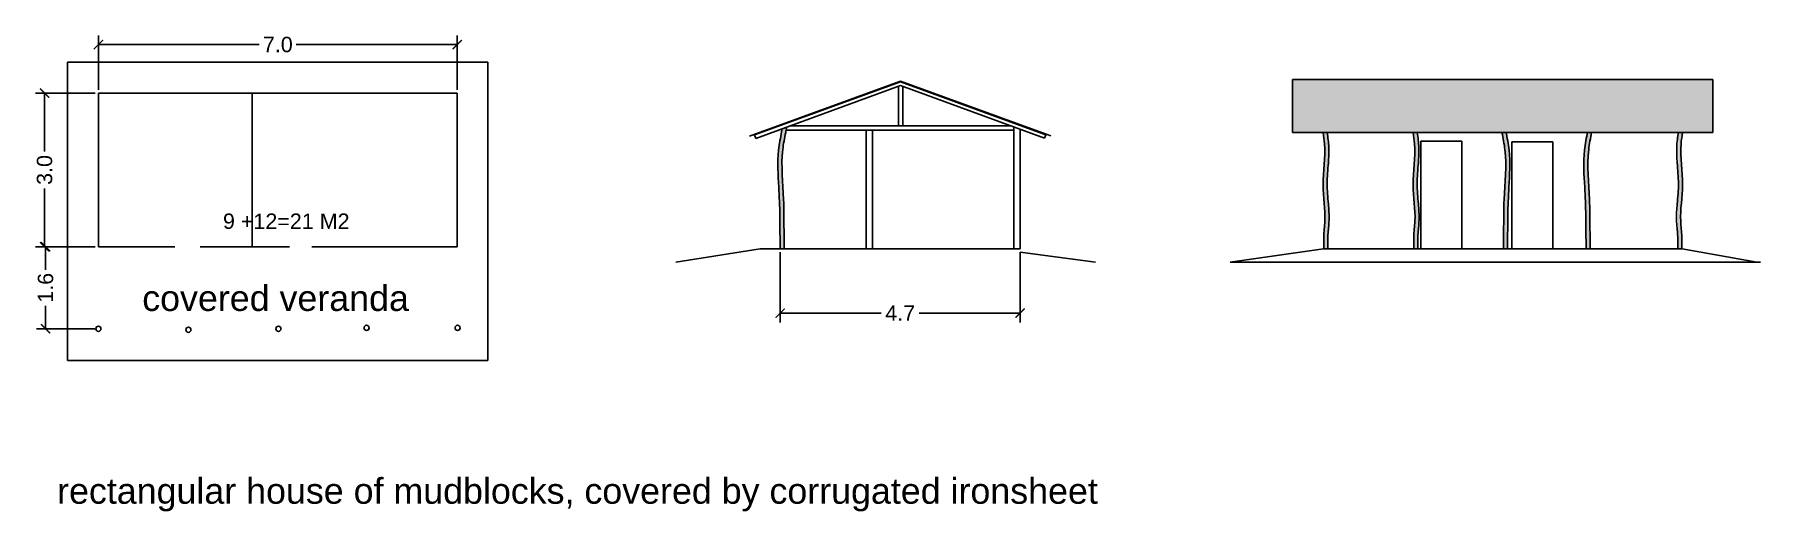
# Model space of a CAD drawing. Header units: inches. Extents: x 0.8 to 34.4, y 4.3 to 13.6.
import ezdxf

# ---------------------------------------------------------------- set-up
doc = ezdxf.new("R2010")
doc.units = ezdxf.units.IN
doc.header["$MEASUREMENT"] = 0
doc.linetypes.add('ACAD_ISO03W100', pattern=[30, 12, -18])
doc.layers.add('dimensions', color=10, linetype='Continuous')
doc.layers.add('roffcontour', color=150, linetype='Continuous')
doc.styles.get("Standard").update_dxf_attribs({"font": 'ARIAL.TTF'})
doc.dimstyles.get("Standard").update_dxf_attribs({"dimtxt": 0.3, "dimasz": 0.18, "dimexe": 0.18, "dimexo": 0.0625, "dimgap": 0.09, "dimtad": 0, "dimtoh": 1, "dimdec": 1, "dimzin": 0, "dimdsep": 46, "dimtxsty": 'Standard', "dimblk": 'ARCHTICK', "dimcen": 0.09, "dimadec": 0, "dimazin": 0, "dimtfac": 1, "dimtdec": 1, "dimtofl": 0, "dimtmove": 0, "dimatfit": 3, "dimldrblk": 'ARCHTICK', "dimfxl": 1, "dimtolj": 1, "dimtzin": 0, "dimarcsym": 0})

# ---------------------------------------------------------------- blocks, each defined once
blk = doc.blocks.new('_ArchTick')
at = {"color": 0, "linetype": 'ByBlock', "const_width": 0.15}
blk.add_lwpolyline([(-0.5, -0.5), (0.5, 0.5)], dxfattribs=at)
blk = doc.blocks.new('*D5')
at = {"layer": 'Defpoints', "color": 0, "transparency": 16777216}
for p in [(8.997, 13.451), (1.997, 12.505), (8.997, 12.505)]:
    blk.add_point(p, dxfattribs=at)
at = {"layer": 'dimensions', "color": 0, "lineweight": -2, "transparency": 16777216}
for p, q in [((1.997, 12.567), (1.997, 13.631)), ((8.997, 12.567), (8.997, 13.631)), ((1.997, 13.451), (5.135, 13.451)), ((8.997, 13.451), (5.858, 13.451))]:
    blk.add_line(p, q, dxfattribs=at)
at = {"layer": 'dimensions', "color": 0, "lineweight": -2, "transparency": 16777216, "xscale": 0.18, "yscale": 0.18, "zscale": 0.18, "rotation": 180}
blk.add_blockref('_ArchTick', (1.997, 13.451), dxfattribs=at)
at = {"layer": 'dimensions', "color": 0, "lineweight": -2, "transparency": 16777216, "xscale": 0.18, "yscale": 0.18, "zscale": 0.18}
blk.add_blockref('_ArchTick', (8.997, 13.451), dxfattribs=at)
at = {"layer": 'dimensions', "color": 0, "transparency": 16777216, "insert": (5.497, 13.451), "char_height": 0.3, "attachment_point": 5}
blk.add_mtext('\\A1;7.0', dxfattribs=at)
blk = doc.blocks.new('*D6')
at = {"layer": 'Defpoints', "color": 0, "linetype": 'ACAD_ISO03W100', "transparency": 16777216}
for p in [(0.947, 12.505), (1.997, 12.505), (1.997, 9.505)]:
    blk.add_point(p, dxfattribs=at)
at = {"layer": 'dimensions', "color": 0, "linetype": 'ACAD_ISO03W100', "lineweight": -2, "transparency": 16777216}
for p, q in [((1.934, 12.505), (0.767, 12.505)), ((0.947, 12.505), (0.947, 11.367)), ((0.947, 9.505), (0.947, 10.642)), ((1.934, 9.505), (0.767, 9.505))]:
    blk.add_line(p, q, dxfattribs=at)
at = {"layer": 'dimensions', "color": 0, "linetype": 'ACAD_ISO03W100', "lineweight": -2, "transparency": 16777216, "xscale": 0.18, "yscale": 0.18, "zscale": 0.18}
for p, rotation in [((0.947, 12.505), 90), ((0.947, 9.505), 270)]:
    blk.add_blockref('_ArchTick', p, dxfattribs=dict(at, rotation=rotation))
at = {"layer": 'dimensions', "color": 0, "linetype": 'ACAD_ISO03W100', "transparency": 16777216, "insert": (0.947, 11.005), "char_height": 0.3, "attachment_point": 5, "rotation": 90}
blk.add_mtext('\\A1;3.0', dxfattribs=at)
blk = doc.blocks.new('*D7')
at = {"layer": 'Defpoints', "color": 0, "linetype": 'ACAD_ISO03W100', "transparency": 16777216}
for p in [(1.997, 9.505), (0.966, 7.905), (1.997, 7.905)]:
    blk.add_point(p, dxfattribs=at)
at = {"layer": 'dimensions', "color": 0, "linetype": 'ACAD_ISO03W100', "lineweight": -2, "transparency": 16777216}
for p, q in [((1.934, 9.505), (0.786, 9.505)), ((0.966, 9.505), (0.966, 9.054)), ((0.966, 7.905), (0.966, 8.356)), ((1.934, 7.905), (0.786, 7.905))]:
    blk.add_line(p, q, dxfattribs=at)
at = {"layer": 'dimensions', "color": 0, "linetype": 'ACAD_ISO03W100', "lineweight": -2, "transparency": 16777216, "xscale": 0.18, "yscale": 0.18, "zscale": 0.18}
for p, rotation in [((0.966, 9.505), 90), ((0.966, 7.905), 270)]:
    blk.add_blockref('_ArchTick', p, dxfattribs=dict(at, rotation=rotation))
at = {"layer": 'dimensions', "color": 0, "linetype": 'ACAD_ISO03W100', "transparency": 16777216, "insert": (0.966, 8.705), "char_height": 0.3, "attachment_point": 5, "rotation": 90}
blk.add_mtext('\\A1;1.6', dxfattribs=at)
blk = doc.blocks.new('*D8')
at = {"layer": 'Defpoints', "color": 0, "transparency": 16777216}
for p in [(15.299, 9.464), (19.979, 9.464), (19.979, 8.211)]:
    blk.add_point(p, dxfattribs=at)
at = {"layer": 'dimensions', "color": 0, "lineweight": -2, "transparency": 16777216}
for p, q in [((15.299, 9.402), (15.299, 8.031)), ((19.979, 9.402), (19.979, 8.031)), ((15.299, 8.211), (17.27, 8.211)), ((19.979, 8.211), (18.008, 8.211))]:
    blk.add_line(p, q, dxfattribs=at)
at = {"layer": 'dimensions', "color": 0, "lineweight": -2, "transparency": 16777216, "xscale": 0.18, "yscale": 0.18, "zscale": 0.18, "rotation": 180}
blk.add_blockref('_ArchTick', (15.299, 8.211), dxfattribs=at)
at = {"layer": 'dimensions', "color": 0, "lineweight": -2, "transparency": 16777216, "xscale": 0.18, "yscale": 0.18, "zscale": 0.18}
blk.add_blockref('_ArchTick', (19.979, 8.211), dxfattribs=at)
at = {"layer": 'dimensions', "color": 0, "transparency": 16777216, "insert": (17.639, 8.211), "char_height": 0.3, "attachment_point": 5}
blk.add_mtext('\\A1;4.7', dxfattribs=at)

msp = doc.modelspace()

# ---------------------------------------------------------------- hatches: boundary and pattern name
h = msp.add_hatch(color=141)
h.dxf.hatch_style = 1
edge = h.paths.add_edge_path()
edge.add_line((33.496, 12.773), (25.296, 12.773))
edge.add_line((25.296, 12.773), (25.296, 11.735))
edge.add_line((25.296, 11.735), (32.822, 11.735))
edge.add_spline(control_points=[(32.822, 11.735), (32.823, 11.739), (32.823, 11.743), (32.824, 11.747)], knot_values=[0, 0, 0, 0, 0.012381, 0.012381, 0.012381, 0.012381], degree=3, periodic=0)
edge.add_spline(control_points=[(32.809, 9.464), (32.808, 9.509), (32.808, 9.553), (32.809, 9.647), (32.81, 9.694), (32.803, 9.829), (32.789, 9.925), (32.783, 10.132), (32.79, 10.238), (32.81, 10.477), (32.824, 10.608), (32.822, 10.869), (32.809, 11.003), (32.792, 11.239), (32.787, 11.341), (32.793, 11.542), (32.807, 11.641), (32.822, 11.735)], knot_values=[0.012381, 0.012381, 0.012381, 0.012381, 0.146018, 0.146018, 0.291753, 0.291753, 0.576017, 0.576017, 0.884161, 0.884161, 1.288452, 1.288452, 1.694552, 1.694552, 1.990817, 1.990817, 2.274701, 2.274701, 2.274701, 2.274701], degree=3, periodic=0)
edge.add_line((32.822, 11.735), (33.496, 11.735))
edge.add_line((33.496, 11.735), (33.496, 12.773))
h = msp.add_hatch(color=32)
h.dxf.hatch_style = 1
edge = h.paths.add_edge_path()
edge.add_spline(control_points=[(15.339, 11.81), (15.335, 11.79), (15.331, 11.77), (15.327, 11.751), (15.304, 11.633), (15.28, 11.513), (15.241, 11.148), (15.256, 10.907), (15.282, 10.483), (15.289, 10.299), (15.292, 9.926), (15.295, 9.738), (15.298, 9.522), (15.299, 9.493), (15.299, 9.464)], knot_values=[-0.060346, -0.060346, -0.060346, -0.060346, 0, 0, 0, 0.358946, 0.358946, 1.064956, 1.064956, 1.626286, 1.626286, 2.187617, 2.187617, 2.274569, 2.274569, 2.274569, 2.274569], degree=3, periodic=0)
edge.add_line((15.299, 9.464), (15.379, 9.464))
edge.add_spline(control_points=[(15.379, 9.464), (15.378, 9.533), (15.376, 9.676), (15.37, 9.998), (15.373, 10.573), (15.298, 11.194), (15.383, 11.624), (15.406, 11.735), (15.413, 11.771), (15.42, 11.806), (15.427, 11.842)], knot_values=[-0.10864, -0.10864, -0.10864, -0.10864, 0.098804, 0.319594, 0.856705, 1.827842, 2.167165, 2.167165, 2.167165, 2.275805, 2.275805, 2.275805, 2.275805], degree=3, periodic=0)
edge.add_line((15.427, 11.842), (15.339, 11.81))
h = msp.add_hatch(color=34)
h.dxf.hatch_style = 1
edge = h.paths.add_edge_path()
edge.add_spline(control_points=[(25.984, 9.464), (25.984, 9.509), (25.984, 9.553), (25.984, 9.647), (25.983, 9.694), (25.99, 9.829), (26.003, 9.925), (26.01, 10.132), (26.003, 10.238), (25.983, 10.477), (25.969, 10.608), (25.97, 10.869), (25.983, 11.003), (26, 11.239), (26.005, 11.341), (25.999, 11.542), (25.985, 11.641), (25.97, 11.735)], knot_values=[0.012381, 0.012381, 0.012381, 0.012381, 0.145732, 0.145732, 0.291467, 0.291467, 0.575731, 0.575731, 0.883875, 0.883875, 1.288166, 1.288166, 1.694266, 1.694266, 1.990531, 1.990531, 2.274414, 2.274414, 2.274414, 2.274414], degree=3, periodic=0)
edge.add_line((25.97, 11.735), (25.89, 11.735))
edge.add_spline(control_points=[(25.89, 11.735), (25.901, 11.662), (25.954, 11.322), (25.841, 10.742), (25.955, 10.138), (25.902, 9.779), (25.904, 9.6), (25.904, 9.52), (25.904, 9.464)], knot_values=[0, 0, 0, 0, 0.221468, 1.02835, 1.735723, 2.036203, 2.107564, 2.274701, 2.274701, 2.274701, 2.274701], degree=3, periodic=0)
edge.add_line((25.904, 9.464), (25.984, 9.464))
h = msp.add_hatch()
h.set_pattern_fill('ACAD_ISO07W100', color=256)
h.set_pattern_definition([(0, (0, 0), (0, 5), [0.5, -3])])
edge = h.paths.add_edge_path()
edge.add_spline(control_points=[(27.646, 11.735), (27.657, 11.662), (27.71, 11.322), (27.597, 10.742), (27.712, 10.138), (27.659, 9.779), (27.661, 9.6), (27.66, 9.52), (27.66, 9.464)], knot_values=[0, 0, 0, 0, 0.221468, 1.02835, 1.735723, 2.036203, 2.107564, 2.274701, 2.274701, 2.274701, 2.274701], degree=3, periodic=0)
edge.add_line((27.66, 9.464), (27.74, 9.464))
edge.add_spline(control_points=[(27.74, 9.464), (27.74, 9.509), (27.74, 9.553), (27.74, 9.647), (27.739, 9.694), (27.746, 9.829), (27.759, 9.925), (27.766, 10.132), (27.759, 10.238), (27.739, 10.477), (27.725, 10.608), (27.726, 10.869), (27.739, 11.003), (27.756, 11.239), (27.762, 11.341), (27.755, 11.542), (27.741, 11.641), (27.727, 11.735)], knot_values=[0.012381, 0.012381, 0.012381, 0.012381, 0.145732, 0.145732, 0.291467, 0.291467, 0.575731, 0.575731, 0.883875, 0.883875, 1.288166, 1.288166, 1.694266, 1.694266, 1.990531, 1.990531, 2.274414, 2.274414, 2.274414, 2.274414], degree=3, periodic=0)
edge.add_line((27.727, 11.735), (27.646, 11.735))
h = msp.add_hatch(color=34)
h.dxf.hatch_style = 1
edge = h.paths.add_edge_path()
edge.add_spline(control_points=[(27.74, 9.464), (27.74, 9.509), (27.74, 9.553), (27.74, 9.647), (27.739, 9.694), (27.746, 9.829), (27.759, 9.925), (27.766, 10.132), (27.759, 10.238), (27.739, 10.477), (27.725, 10.608), (27.726, 10.869), (27.739, 11.003), (27.756, 11.239), (27.762, 11.341), (27.755, 11.542), (27.741, 11.641), (27.727, 11.735)], knot_values=[0.012381, 0.012381, 0.012381, 0.012381, 0.145732, 0.145732, 0.291467, 0.291467, 0.575731, 0.575731, 0.883875, 0.883875, 1.288166, 1.288166, 1.694266, 1.694266, 1.990531, 1.990531, 2.274414, 2.274414, 2.274414, 2.274414], degree=3, periodic=0)
edge.add_line((27.727, 11.735), (27.646, 11.735))
edge.add_spline(control_points=[(27.646, 11.735), (27.657, 11.662), (27.71, 11.322), (27.597, 10.742), (27.712, 10.138), (27.659, 9.779), (27.661, 9.6), (27.66, 9.52), (27.66, 9.464)], knot_values=[0, 0, 0, 0, 0.221468, 1.02835, 1.735723, 2.036203, 2.107564, 2.274701, 2.274701, 2.274701, 2.274701], degree=3, periodic=0)
edge.add_line((27.66, 9.464), (27.74, 9.464))
h = msp.add_hatch(color=34)
h.dxf.hatch_style = 1
edge = h.paths.add_edge_path()
edge.add_spline(control_points=[(29.487, 9.464), (29.487, 9.493), (29.487, 9.522), (29.491, 9.738), (29.494, 9.926), (29.497, 10.299), (29.504, 10.483), (29.53, 10.907), (29.545, 11.148), (29.507, 11.507), (29.484, 11.622), (29.462, 11.735)], knot_values=[0.015918, 0.015918, 0.015918, 0.015918, 0.102871, 0.102871, 0.664201, 0.664201, 1.225532, 1.225532, 1.931541, 1.931541, 2.274569, 2.274569, 2.274569, 2.274569], degree=3, periodic=0)
edge.add_line((29.462, 11.735), (29.38, 11.735))
edge.add_spline(control_points=[(29.38, 11.735), (29.402, 11.624), (29.488, 11.194), (29.413, 10.573), (29.416, 9.998), (29.41, 9.676), (29.408, 9.533), (29.407, 9.464)], knot_values=[0, 0, 0, 0, 0.339323, 1.31046, 1.847571, 2.068361, 2.275805, 2.275805, 2.275805, 2.275805], degree=3, periodic=0)
edge.add_line((29.407, 9.464), (29.487, 9.464))
h = msp.add_hatch(color=34)
h.dxf.hatch_style = 1
edge = h.paths.add_edge_path()
edge.add_spline(control_points=[(31.103, 9.464), (31.102, 9.533), (31.1, 9.676), (31.094, 9.998), (31.097, 10.573), (31.022, 11.194), (31.108, 11.624), (31.13, 11.735)], knot_values=[0, 0, 0, 0, 0.207445, 0.428235, 0.965345, 1.936483, 2.275805, 2.275805, 2.275805, 2.275805], degree=3, periodic=0)
edge.add_line((31.13, 11.735), (31.048, 11.735))
edge.add_spline(control_points=[(31.048, 11.735), (31.026, 11.622), (31.003, 11.507), (30.965, 11.148), (30.98, 10.907), (31.006, 10.483), (31.013, 10.299), (31.016, 9.926), (31.019, 9.738), (31.022, 9.522), (31.023, 9.493), (31.023, 9.464)], knot_values=[0.015918, 0.015918, 0.015918, 0.015918, 0.358946, 0.358946, 1.064956, 1.064956, 1.626286, 1.626286, 2.187617, 2.187617, 2.274569, 2.274569, 2.274569, 2.274569], degree=3, periodic=0)
edge.add_line((31.023, 9.464), (31.103, 9.464))
h = msp.add_hatch(color=34)
h.dxf.hatch_style = 1
edge = h.paths.add_edge_path()
edge.add_spline(control_points=[(32.889, 9.464), (32.888, 9.52), (32.888, 9.6), (32.89, 9.779), (32.837, 10.138), (32.951, 10.742), (32.839, 11.322), (32.892, 11.662), (32.903, 11.735)], knot_values=[0, 0, 0, 0, 0.167137, 0.238497, 0.538978, 1.246351, 2.053233, 2.274701, 2.274701, 2.274701, 2.274701], degree=3, periodic=0)
edge.add_line((32.903, 11.735), (32.822, 11.735))
edge.add_spline(control_points=[(32.822, 11.735), (32.807, 11.641), (32.793, 11.542), (32.787, 11.341), (32.792, 11.239), (32.809, 11.003), (32.822, 10.869), (32.824, 10.608), (32.81, 10.477), (32.79, 10.238), (32.783, 10.132), (32.789, 9.925), (32.803, 9.829), (32.81, 9.694), (32.809, 9.647), (32.808, 9.553), (32.808, 9.509), (32.809, 9.464)], knot_values=[0.012381, 0.012381, 0.012381, 0.012381, 0.296265, 0.296265, 0.59253, 0.59253, 0.99863, 0.99863, 1.402921, 1.402921, 1.711064, 1.711064, 1.995328, 1.995328, 2.141064, 2.141064, 2.274414, 2.274414, 2.274414, 2.274414], degree=3, periodic=0)
edge.add_line((32.809, 9.464), (32.889, 9.464))

# ---------------------------------------------------------------- linework, layer by layer
for p, q in [((1.997, 12.505), (8.997, 12.505)), ((1.997, 12.505), (1.997, 9.505)), ((4.997, 12.505), (4.997, 9.505)), ((8.997, 12.505), (8.997, 9.505)), ((14.797, 11.687), (17.648, 12.725)), ((14.821, 11.621), (17.648, 12.65)), ((17.608, 12.636), (17.608, 11.864)), ((20.482, 11.693), (17.648, 12.725)), ((20.458, 11.627), (17.648, 12.65)), ((17.688, 12.636), (17.688, 11.864)), ((15.489, 11.864), (19.807, 11.864)), ((19.859, 11.845), (19.859, 9.464)), ((19.979, 11.802), (19.979, 9.464)), ((14.821, 11.621), (14.797, 11.687)), ((15.416, 11.784), (19.859, 11.784)), ((16.979, 11.784), (16.979, 9.464)), ((17.099, 11.784), (17.099, 9.464)), ((20.458, 11.627), (20.482, 11.693)), ((25.89, 11.735), (25.97, 11.735)), ((27.797, 9.464), (27.797, 11.564)), ((27.797, 11.564), (28.597, 11.564)), ((28.597, 9.464), (28.597, 11.564)), ((29.57, 9.456), (29.57, 11.556)), ((29.57, 11.556), (30.37, 11.556)), ((30.37, 9.456), (30.37, 11.556)), ((1.997, 9.505), (3.198, 9.505)), ((3.984, 9.505), (4.698, 9.505)), ((4.698, 9.505), (5.722, 9.505)), ((6.161, 9.505), (8.997, 9.505)), ((14.907, 9.464), (13.262, 9.207)), ((16.979, 9.464), (14.907, 9.464)), ((16.979, 9.464), (19.979, 9.464)), ((25.896, 9.464), (24.075, 9.207)), ((25.896, 9.464), (27.097, 9.464)), ((28.597, 9.464), (32.896, 9.464)), ((28.597, 9.464), (32.896, 9.464)), ((32.896, 9.464), (34.352, 9.207)), ((19.979, 9.402), (21.447, 9.207)), ((24.075, 9.207), (34.424, 9.207)), ((25.27, 9.207), (25.34, 9.207))]:
    msp.add_line(p, q)
at = {"linetype": 'ACAD_ISO03W100'}
for p, q in [((3.198, 9.505), (3.49, 9.505)), ((27.097, 9.464), (28.597, 9.464))]:
    msp.add_line(p, q, dxfattribs=at)
for centre in [(1.997, 7.905), (3.753, 7.886), (5.509, 7.905), (7.229, 7.923), (9.004, 7.923)]:
    msp.add_circle(centre, 0.05)
for points, knots in [([(15.339, 11.81), (15.335, 11.79), (15.331, 11.77), (15.327, 11.751), (15.304, 11.633), (15.28, 11.513), (15.241, 11.148), (15.256, 10.907), (15.282, 10.483), (15.289, 10.299), (15.292, 9.926), (15.295, 9.738), (15.298, 9.522), (15.299, 9.492), (15.299, 9.463)], [-0.060346, -0.060346, -0.060346, -0.060346, 0, 0, 0, 0.358946, 0.358946, 1.064956, 1.064956, 1.626286, 1.626286, 2.187617, 2.187617, 2.275805, 2.275805, 2.275805, 2.275805]), ([(15.427, 11.842), (15.42, 11.806), (15.413, 11.771), (15.406, 11.735), (15.383, 11.624), (15.298, 11.194), (15.373, 10.573), (15.37, 9.998), (15.376, 9.676), (15.378, 9.533), (15.379, 9.464)], [-0.10864, -0.10864, -0.10864, -0.10864, 0, 0, 0, 0.339323, 1.31046, 1.847571, 2.068361, 2.275805, 2.275805, 2.275805, 2.275805]), ([(25.97, 11.735), (25.985, 11.641), (25.999, 11.542), (26.005, 11.341), (26, 11.239), (25.983, 11.003), (25.97, 10.869), (25.969, 10.608), (25.983, 10.477), (26.003, 10.238), (26.01, 10.132), (26.003, 9.925), (25.99, 9.829), (25.983, 9.694), (25.984, 9.647), (25.984, 9.553), (25.984, 9.509), (25.984, 9.464)], [0.012381, 0.012381, 0.012381, 0.012381, 0.296265, 0.296265, 0.59253, 0.59253, 0.99863, 0.99863, 1.402921, 1.402921, 1.711064, 1.711064, 1.995328, 1.995328, 2.141064, 2.141064, 2.274701, 2.274701, 2.274701, 2.274701]), ([(27.727, 11.735), (27.741, 11.641), (27.755, 11.542), (27.762, 11.341), (27.756, 11.239), (27.739, 11.003), (27.726, 10.869), (27.725, 10.608), (27.739, 10.477), (27.759, 10.238), (27.766, 10.132), (27.759, 9.925), (27.746, 9.829), (27.739, 9.694), (27.74, 9.647), (27.74, 9.553), (27.74, 9.509), (27.74, 9.464)], [0.012381, 0.012381, 0.012381, 0.012381, 0.296265, 0.296265, 0.59253, 0.59253, 0.99863, 0.99863, 1.402921, 1.402921, 1.711064, 1.711064, 1.995328, 1.995328, 2.141064, 2.141064, 2.274701, 2.274701, 2.274701, 2.274701]), ([(29.459, 11.751), (29.482, 11.633), (29.506, 11.513), (29.545, 11.148), (29.53, 10.907), (29.504, 10.483), (29.497, 10.299), (29.494, 9.926), (29.491, 9.738), (29.487, 9.522), (29.487, 9.492), (29.487, 9.463)], [0, 0, 0, 0, 0.358946, 0.358946, 1.064956, 1.064956, 1.626286, 1.626286, 2.187617, 2.187617, 2.275805, 2.275805, 2.275805, 2.275805]), ([(31.051, 11.751), (31.028, 11.633), (31.004, 11.513), (30.965, 11.148), (30.98, 10.907), (31.006, 10.483), (31.013, 10.299), (31.016, 9.926), (31.019, 9.738), (31.022, 9.522), (31.023, 9.492), (31.023, 9.463)], [0, 0, 0, 0, 0.358946, 0.358946, 1.064956, 1.064956, 1.626286, 1.626286, 2.187617, 2.187617, 2.275805, 2.275805, 2.275805, 2.275805]), ([(32.824, 11.747), (32.809, 11.649), (32.794, 11.546), (32.787, 11.341), (32.792, 11.239), (32.809, 11.003), (32.822, 10.869), (32.824, 10.608), (32.81, 10.477), (32.79, 10.238), (32.783, 10.132), (32.789, 9.925), (32.803, 9.829), (32.81, 9.694), (32.809, 9.647), (32.808, 9.553), (32.808, 9.509), (32.809, 9.464)], [0, 0, 0, 0, 0.296265, 0.296265, 0.59253, 0.59253, 0.99863, 0.99863, 1.402921, 1.402921, 1.711064, 1.711064, 1.995328, 1.995328, 2.141064, 2.141064, 2.274701, 2.274701, 2.274701, 2.274701])]:
    msp.add_open_spline(points, degree=3, knots=knots)
for points in [[(25.89, 11.735), (25.918, 11.515), (25.89, 10.709), (25.925, 10.003), (25.904, 9.703), (25.904, 9.631), (25.904, 9.464)], [(27.646, 11.735), (27.674, 11.515), (27.646, 10.709), (27.682, 10.003), (27.66, 9.703), (27.66, 9.631), (27.66, 9.464)], [(29.38, 11.735), (29.438, 11.401), (29.422, 10.43), (29.413, 9.893), (29.41, 9.672), (29.407, 9.464)], [(31.13, 11.735), (31.072, 11.401), (31.088, 10.43), (31.097, 9.893), (31.1, 9.672), (31.103, 9.464)], [(32.903, 11.735), (32.874, 11.515), (32.903, 10.709), (32.867, 10.003), (32.889, 9.703), (32.889, 9.631), (32.889, 9.464)]]:
    msp.add_spline(points, degree=3)
at = {"layer": 'roffcontour'}
for p, q in [((1.397, 13.105), (9.597, 13.105)), ((1.397, 13.105), (1.397, 9.505)), ((9.597, 13.105), (9.597, 9.505)), ((14.699, 11.662), (17.648, 12.735)), ((20.579, 11.668), (17.648, 12.735)), ((25.296, 12.773), (25.296, 11.735)), ((25.296, 12.773), (33.496, 12.773)), ((33.496, 12.773), (33.496, 11.735)), ((25.296, 11.735), (33.496, 11.735)), ((1.397, 9.89), (1.397, 7.286)), ((9.597, 9.505), (9.597, 7.286)), ((1.397, 7.286), (9.597, 7.286))]:
    msp.add_line(p, q, dxfattribs=at)

# ---------------------------------------------------------------- texts
at = {"attachment_point": 1}
for s, width, insert, char_height in [('9 +12=21 M2', 4.29726, (4.427, 10.155), 0.3), ('\\Prectangular house of mudblocks, covered by corrugated ironsheet', 21.87676, (1.191, 5.825), 0.5)]:
    msp.add_mtext_dynamic_manual_height_columns(s, width=width, gutter_width=1, heights=[0], dxfattribs=dict(at, insert=insert, char_height=char_height))
at = {"linetype": 'ACAD_ISO03W100', "insert": (2.852, 8.753), "char_height": 0.3, "attachment_point": 1}
msp.add_mtext_dynamic_manual_height_columns('{\\H1.6667x;c\\H1x;overed veranda}', width=6.15233, gutter_width=1, heights=[0], dxfattribs=at)

# ---------------------------------------------------------------- dimensions: what is measured, and where the dimension line sits
at = {"layer": 'dimensions'}
for base, p1, p2, picture, middle in [((8.997, 13.451), (1.997, 12.505), (8.997, 12.505), '*D5', (5.497, 13.451)), ((19.979, 8.211), (15.299, 9.464), (19.979, 9.464), '*D8', (17.639, 8.211))]:
    dim = msp.add_linear_dim(base=base, p1=p1, p2=p2, dimstyle='Standard', dxfattribs=at)
    dim.commit()
    dim.dimension.update_dxf_attribs({"geometry": picture, "text_midpoint": middle})
at = {"layer": 'dimensions', "linetype": 'ACAD_ISO03W100'}
for base, p2, picture, middle in [((0.947, 12.505), (1.997, 12.505), '*D6', (0.947, 11.005)), ((0.966, 7.905), (1.997, 7.905), '*D7', (0.966, 8.705))]:
    dim = msp.add_linear_dim(base=base, p1=(1.997, 9.505), p2=p2, angle=90, dimstyle='Standard', dxfattribs=at)
    dim.commit()
    dim.dimension.update_dxf_attribs({"geometry": picture, "text_midpoint": middle})

doc.saveas('drawing.dxf')
